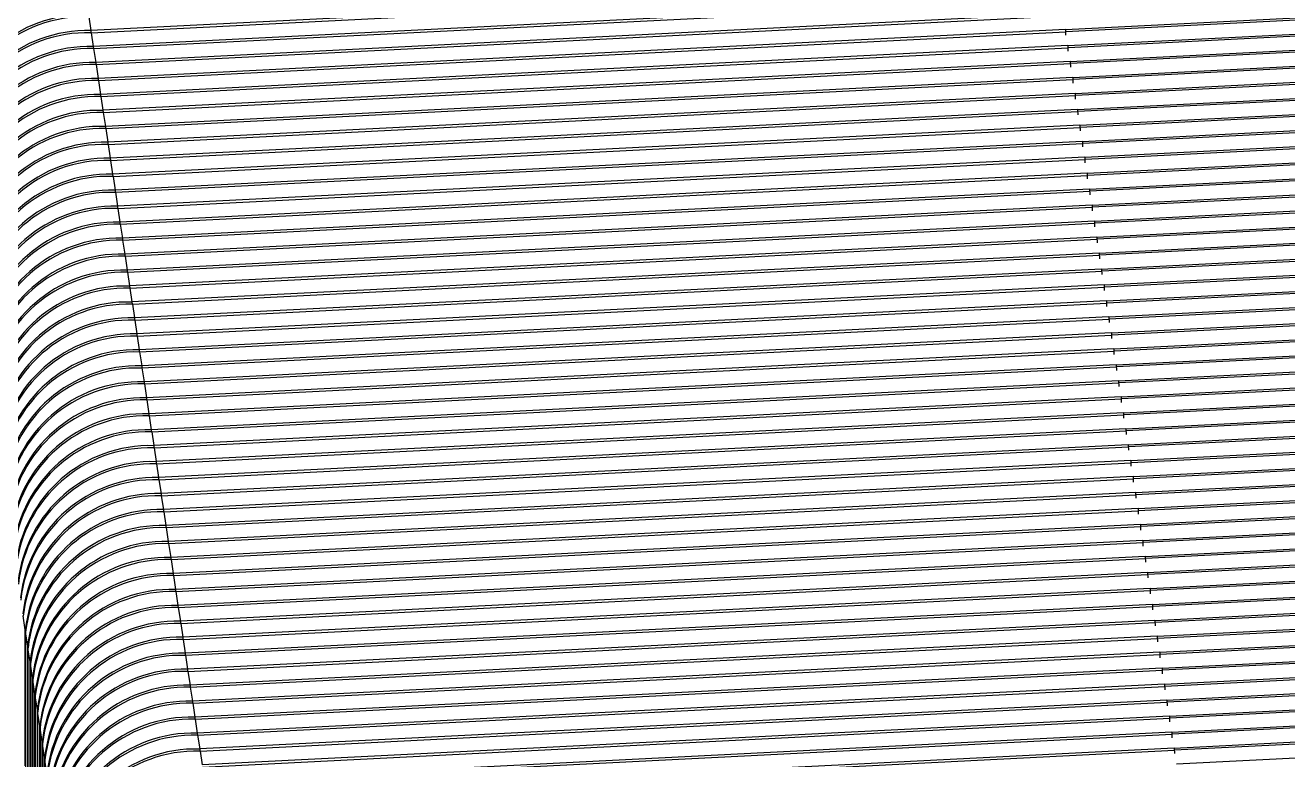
# Model space of a CAD drawing. Header units: millimetres. Extents: x 334 to 3694, y 0 to 2376.
# Drawn here: x 3278.79 to 3292.44, y 1143.22 to 1151.16 of the extents above; entities that cross this region are included whole.
import ezdxf

# ---------------------------------------------------------------- set-up
doc = ezdxf.new("R2010")
doc.units = ezdxf.units.MM
doc.header["$LTSCALE"] = 3
doc.layers.add('1_외형선', color=7, linetype='Continuous', lineweight=25)

msp = doc.modelspace()

# ---------------------------------------------------------------- linework, layer by layer
at = {"layer": '1_외형선'}
for p, q in [((3289.96, 1151.627), (3279.5, 1151.098)), ((3279.503, 1151.075), (3289.963, 1151.604)), ((3290.038, 1151.109), (3300.498, 1151.637)), ((3300.502, 1151.614), (3290.042, 1151.086)), ((3290.064, 1150.936), (3300.524, 1151.465)), ((3289.986, 1151.454), (3279.526, 1150.926)), ((3279.529, 1150.903), (3289.989, 1151.431)), ((3300.528, 1151.442), (3290.068, 1150.913)), ((3279.477, 1151.248), (3279.5, 1151.098)), ((3290.012, 1151.281), (3279.552, 1150.753)), ((3279.555, 1150.73), (3290.016, 1151.258)), ((3290.09, 1150.764), (3300.551, 1151.292)), ((3300.554, 1151.269), (3290.094, 1150.741)), ((3279.5, 1151.098), (3279.5, 1151.075)), ((3279.503, 1151.075), (3279.526, 1150.926)), ((3290.038, 1151.109), (3279.578, 1150.581)), ((3279.582, 1150.558), (3290.042, 1151.086)), ((3290.038, 1151.109), (3290.04, 1151.048)), ((3290.117, 1150.591), (3300.577, 1151.12)), ((3300.58, 1151.097), (3290.12, 1150.568)), ((3279.526, 1150.926), (3279.527, 1150.903)), ((3290.064, 1150.936), (3279.604, 1150.408)), ((3279.608, 1150.385), (3290.068, 1150.913)), ((3290.064, 1150.936), (3290.066, 1150.876)), ((3290.143, 1150.419), (3300.603, 1150.947)), ((3300.606, 1150.924), (3290.146, 1150.396)), ((3279.529, 1150.903), (3279.552, 1150.753)), ((3290.169, 1150.246), (3300.629, 1150.775)), ((3279.552, 1150.753), (3279.553, 1150.73)), ((3279.555, 1150.73), (3279.578, 1150.581)), ((3290.09, 1150.764), (3279.63, 1150.236)), ((3279.634, 1150.213), (3290.094, 1150.741)), ((3290.09, 1150.764), (3290.092, 1150.703)), ((3300.632, 1150.752), (3290.172, 1150.223)), ((3279.578, 1150.581), (3279.579, 1150.557)), ((3279.582, 1150.558), (3279.604, 1150.408)), ((3290.117, 1150.591), (3279.657, 1150.063)), ((3279.66, 1150.04), (3290.12, 1150.568)), ((3290.117, 1150.591), (3290.118, 1150.531)), ((3290.195, 1150.074), (3300.655, 1150.602)), ((3300.659, 1150.579), (3290.199, 1150.051)), ((3279.604, 1150.408), (3279.605, 1150.385)), ((3279.608, 1150.385), (3279.63, 1150.236)), ((3290.143, 1150.419), (3279.683, 1149.891)), ((3279.686, 1149.868), (3290.146, 1150.396)), ((3290.143, 1150.419), (3290.145, 1150.358)), ((3290.221, 1149.901), (3300.681, 1150.43)), ((3300.685, 1150.407), (3290.225, 1149.878)), ((3279.63, 1150.236), (3279.631, 1150.212)), ((3290.169, 1150.246), (3279.709, 1149.718)), ((3290.169, 1150.246), (3290.171, 1150.186)), ((3290.247, 1149.729), (3300.707, 1150.257)), ((3300.711, 1150.234), (3290.251, 1149.706)), ((3279.634, 1150.213), (3279.657, 1150.063)), ((3279.712, 1149.695), (3290.172, 1150.223)), ((3279.657, 1150.063), (3279.657, 1150.04)), ((3279.66, 1150.04), (3279.683, 1149.891)), ((3290.195, 1150.074), (3279.735, 1149.545)), ((3279.739, 1149.522), (3290.199, 1150.051)), ((3290.195, 1150.074), (3290.197, 1150.013)), ((3290.274, 1149.556), (3300.734, 1150.084)), ((3300.737, 1150.061), (3290.277, 1149.533)), ((3279.683, 1149.891), (3279.683, 1149.867)), ((3279.686, 1149.868), (3279.709, 1149.718)), ((3290.221, 1149.901), (3279.761, 1149.373)), ((3279.765, 1149.35), (3290.225, 1149.878)), ((3290.221, 1149.901), (3290.223, 1149.841)), ((3290.3, 1149.384), (3300.76, 1149.912)), ((3300.763, 1149.889), (3290.303, 1149.361)), ((3279.709, 1149.718), (3279.71, 1149.695)), ((3279.712, 1149.695), (3279.735, 1149.545)), ((3290.247, 1149.729), (3279.787, 1149.2)), ((3279.791, 1149.177), (3290.251, 1149.706)), ((3290.247, 1149.729), (3290.249, 1149.668)), ((3290.326, 1149.211), (3300.786, 1149.739)), ((3300.789, 1149.716), (3290.329, 1149.188)), ((3279.735, 1149.545), (3279.736, 1149.522)), ((3290.274, 1149.556), (3279.813, 1149.028)), ((3290.274, 1149.556), (3290.275, 1149.496)), ((3290.352, 1149.039), (3300.812, 1149.567)), ((3300.815, 1149.544), (3290.355, 1149.016)), ((3279.739, 1149.522), (3279.761, 1149.373)), ((3279.817, 1149.005), (3290.277, 1149.533)), ((3279.761, 1149.373), (3279.762, 1149.35)), ((3279.765, 1149.35), (3279.787, 1149.2)), ((3290.3, 1149.384), (3279.84, 1148.855)), ((3279.843, 1148.832), (3290.303, 1149.361)), ((3290.3, 1149.384), (3290.301, 1149.323)), ((3290.378, 1148.866), (3300.838, 1149.394)), ((3300.842, 1149.371), (3290.382, 1148.843)), ((3279.787, 1149.2), (3279.788, 1149.177)), ((3279.791, 1149.177), (3279.813, 1149.028)), ((3290.326, 1149.211), (3279.866, 1148.683)), ((3279.869, 1148.66), (3290.329, 1149.188)), ((3290.326, 1149.211), (3290.328, 1149.151)), ((3290.404, 1148.694), (3300.864, 1149.222)), ((3300.868, 1149.199), (3290.408, 1148.671)), ((3279.813, 1149.028), (3279.814, 1149.005)), ((3279.817, 1149.005), (3279.84, 1148.855)), ((3290.352, 1149.039), (3279.892, 1148.51)), ((3279.895, 1148.487), (3290.355, 1149.016)), ((3290.352, 1149.039), (3290.354, 1148.978)), ((3290.43, 1148.521), (3300.89, 1149.049)), ((3300.894, 1149.026), (3290.434, 1148.498)), ((3290.378, 1148.866), (3279.918, 1148.338)), ((3290.378, 1148.866), (3290.38, 1148.806)), ((3290.457, 1148.349), (3300.917, 1148.877)), ((3279.84, 1148.855), (3279.84, 1148.832)), ((3279.843, 1148.832), (3279.866, 1148.683)), ((3279.922, 1148.315), (3290.382, 1148.843)), ((3300.92, 1148.854), (3290.46, 1148.326)), ((3279.866, 1148.683), (3279.866, 1148.66)), ((3279.869, 1148.66), (3279.892, 1148.51)), ((3290.404, 1148.694), (3279.944, 1148.165)), ((3279.948, 1148.142), (3290.408, 1148.671)), ((3290.404, 1148.694), (3290.406, 1148.633)), ((3290.483, 1148.176), (3300.943, 1148.704)), ((3300.946, 1148.681), (3290.486, 1148.153)), ((3279.892, 1148.51), (3279.893, 1148.487)), ((3279.895, 1148.487), (3279.918, 1148.338)), ((3290.43, 1148.521), (3279.97, 1147.993)), ((3279.974, 1147.97), (3290.434, 1148.498)), ((3290.43, 1148.521), (3290.432, 1148.461)), ((3290.509, 1148.003), (3300.969, 1148.532)), ((3300.972, 1148.509), (3290.512, 1147.98)), ((3279.918, 1148.338), (3279.919, 1148.315)), ((3279.922, 1148.315), (3279.944, 1148.165)), ((3290.457, 1148.349), (3279.996, 1147.82)), ((3280, 1147.797), (3290.46, 1148.326)), ((3290.457, 1148.349), (3290.458, 1148.288)), ((3290.535, 1147.831), (3300.995, 1148.359)), ((3300.999, 1148.336), (3290.538, 1147.808)), ((3290.561, 1147.658), (3301.021, 1148.187)), ((3279.944, 1148.165), (3279.945, 1148.142)), ((3279.948, 1148.142), (3279.97, 1147.993)), ((3290.483, 1148.176), (3280.023, 1147.648)), ((3280.026, 1147.625), (3290.486, 1148.153)), ((3290.483, 1148.176), (3290.484, 1148.115)), ((3301.025, 1148.164), (3290.565, 1147.635)), ((3279.97, 1147.993), (3279.971, 1147.97)), ((3279.974, 1147.97), (3279.996, 1147.82)), ((3290.509, 1148.003), (3280.049, 1147.475)), ((3280.052, 1147.452), (3290.512, 1147.98)), ((3290.509, 1148.003), (3290.511, 1147.943)), ((3290.587, 1147.486), (3301.047, 1148.014)), ((3301.051, 1147.991), (3290.591, 1147.463)), ((3279.996, 1147.82), (3279.997, 1147.797)), ((3280, 1147.797), (3280.023, 1147.648)), ((3290.535, 1147.831), (3280.075, 1147.303)), ((3280.078, 1147.28), (3290.538, 1147.808)), ((3290.535, 1147.831), (3290.537, 1147.77)), ((3290.613, 1147.313), (3301.073, 1147.842)), ((3301.077, 1147.819), (3290.617, 1147.29)), ((3280.023, 1147.648), (3280.023, 1147.625)), ((3290.561, 1147.658), (3280.101, 1147.13)), ((3280.105, 1147.107), (3290.565, 1147.635)), ((3290.561, 1147.658), (3290.563, 1147.598)), ((3290.64, 1147.141), (3301.1, 1147.669)), ((3301.103, 1147.646), (3290.643, 1147.118)), ((3280.026, 1147.625), (3280.049, 1147.475)), ((3290.666, 1146.968), (3301.126, 1147.497)), ((3280.049, 1147.475), (3280.049, 1147.452)), ((3280.052, 1147.452), (3280.075, 1147.303)), ((3290.587, 1147.486), (3280.127, 1146.958)), ((3280.131, 1146.935), (3290.591, 1147.463)), ((3290.587, 1147.486), (3290.589, 1147.425)), ((3301.129, 1147.474), (3290.669, 1146.945)), ((3280.075, 1147.303), (3280.076, 1147.279)), ((3280.078, 1147.28), (3280.101, 1147.13)), ((3290.613, 1147.313), (3280.153, 1146.785)), ((3280.157, 1146.762), (3290.617, 1147.29)), ((3290.613, 1147.313), (3290.615, 1147.253)), ((3290.692, 1146.796), (3301.152, 1147.324)), ((3301.155, 1147.301), (3290.695, 1146.773)), ((3280.101, 1147.13), (3280.102, 1147.107)), ((3280.105, 1147.107), (3280.127, 1146.958)), ((3290.64, 1147.141), (3280.18, 1146.613)), ((3280.183, 1146.59), (3290.643, 1147.118)), ((3290.64, 1147.141), (3290.641, 1147.08)), ((3290.718, 1146.623), (3301.178, 1147.152)), ((3301.182, 1147.129), (3290.721, 1146.6)), ((3280.127, 1146.958), (3280.128, 1146.934)), ((3290.666, 1146.968), (3280.206, 1146.44)), ((3290.666, 1146.968), (3290.667, 1146.908)), ((3290.744, 1146.451), (3301.204, 1146.979)), ((3301.208, 1146.956), (3290.748, 1146.428)), ((3280.131, 1146.935), (3280.153, 1146.785)), ((3280.209, 1146.417), (3290.669, 1146.945)), ((3280.153, 1146.785), (3280.154, 1146.762)), ((3280.157, 1146.762), (3280.18, 1146.613)), ((3290.692, 1146.796), (3280.232, 1146.267)), ((3280.235, 1146.244), (3290.695, 1146.773)), ((3290.692, 1146.796), (3290.694, 1146.735)), ((3290.77, 1146.278), (3301.23, 1146.806)), ((3301.234, 1146.783), (3290.774, 1146.255)), ((3280.18, 1146.613), (3280.18, 1146.589)), ((3280.183, 1146.59), (3280.206, 1146.44)), ((3290.718, 1146.623), (3280.258, 1146.095)), ((3280.261, 1146.072), (3290.721, 1146.6)), ((3290.718, 1146.623), (3290.72, 1146.563)), ((3290.796, 1146.106), (3301.256, 1146.634)), ((3301.26, 1146.611), (3290.8, 1146.083)), ((3280.206, 1146.44), (3280.206, 1146.417)), ((3280.209, 1146.417), (3280.232, 1146.267)), ((3290.744, 1146.451), (3280.284, 1145.922)), ((3280.288, 1145.899), (3290.748, 1146.428)), ((3290.744, 1146.451), (3290.746, 1146.39)), ((3290.823, 1145.933), (3301.283, 1146.461)), ((3301.286, 1146.438), (3290.826, 1145.91)), ((3280.232, 1146.267), (3280.232, 1146.244)), ((3290.77, 1146.278), (3280.31, 1145.75)), ((3290.77, 1146.278), (3290.772, 1146.218)), ((3290.849, 1145.761), (3301.309, 1146.289)), ((3280.235, 1146.244), (3280.258, 1146.095)), ((3280.314, 1145.727), (3290.774, 1146.255)), ((3301.312, 1146.266), (3290.852, 1145.738)), ((3280.258, 1146.095), (3280.259, 1146.072)), ((3280.261, 1146.072), (3280.284, 1145.922)), ((3290.796, 1146.106), (3280.336, 1145.577)), ((3280.34, 1145.554), (3290.8, 1146.083)), ((3290.796, 1146.106), (3290.798, 1146.045)), ((3290.875, 1145.588), (3301.335, 1146.116)), ((3301.338, 1146.093), (3290.878, 1145.565)), ((3280.284, 1145.922), (3280.285, 1145.899)), ((3280.288, 1145.899), (3280.31, 1145.75)), ((3290.823, 1145.933), (3280.363, 1145.405)), ((3280.366, 1145.382), (3290.826, 1145.91)), ((3290.823, 1145.933), (3290.824, 1145.873)), ((3290.901, 1145.416), (3301.361, 1145.944)), ((3301.365, 1145.921), (3290.905, 1145.393)), ((3280.31, 1145.75), (3280.311, 1145.727)), ((3280.314, 1145.727), (3280.336, 1145.577)), ((3290.849, 1145.761), (3280.389, 1145.232)), ((3280.392, 1145.209), (3290.852, 1145.738)), ((3290.849, 1145.761), (3290.85, 1145.7)), ((3290.927, 1145.243), (3301.387, 1145.771)), ((3301.391, 1145.748), (3290.931, 1145.22)), ((3290.875, 1145.588), (3280.415, 1145.06)), ((3290.875, 1145.588), (3290.877, 1145.528)), ((3290.953, 1145.07), (3301.413, 1145.599)), ((3280.336, 1145.577), (3280.337, 1145.554)), ((3280.34, 1145.554), (3280.363, 1145.405)), ((3280.418, 1145.037), (3290.878, 1145.565)), ((3301.417, 1145.576), (3290.957, 1145.047)), ((3280.363, 1145.405), (3280.363, 1145.382)), ((3280.366, 1145.382), (3280.389, 1145.232)), ((3290.901, 1145.416), (3280.441, 1144.887)), ((3280.444, 1144.864), (3290.905, 1145.393)), ((3290.901, 1145.416), (3290.903, 1145.355)), ((3290.979, 1144.898), (3301.44, 1145.426)), ((3301.443, 1145.403), (3290.983, 1144.875)), ((3280.389, 1145.232), (3280.389, 1145.209)), ((3280.392, 1145.209), (3280.415, 1145.06)), ((3290.927, 1145.243), (3280.467, 1144.715)), ((3280.471, 1144.692), (3290.931, 1145.22)), ((3290.927, 1145.243), (3290.929, 1145.183)), ((3291.006, 1144.725), (3301.466, 1145.254)), ((3301.469, 1145.231), (3291.009, 1144.702)), ((3280.415, 1145.06), (3280.416, 1145.037)), ((3290.953, 1145.07), (3280.493, 1144.542)), ((3280.497, 1144.519), (3290.957, 1145.047)), ((3290.953, 1145.07), (3290.955, 1145.01)), ((3291.032, 1144.553), (3301.492, 1145.081)), ((3301.495, 1145.058), (3291.035, 1144.53)), ((3280.418, 1145.037), (3280.441, 1144.887)), ((3291.058, 1144.38), (3301.518, 1144.909)), ((3278.79, 1144.622), (3278.767, 1144.772)), ((3280.441, 1144.887), (3280.442, 1144.864)), ((3280.444, 1144.864), (3280.467, 1144.715)), ((3290.979, 1144.898), (3280.519, 1144.37)), ((3280.523, 1144.347), (3290.983, 1144.875)), ((3290.979, 1144.898), (3290.981, 1144.837)), ((3301.521, 1144.886), (3291.061, 1144.357)), ((3280.467, 1144.715), (3280.468, 1144.692)), ((3280.471, 1144.692), (3280.493, 1144.542)), ((3291.006, 1144.725), (3280.546, 1144.197)), ((3280.549, 1144.174), (3291.009, 1144.702)), ((3291.006, 1144.725), (3291.007, 1144.665)), ((3291.084, 1144.208), (3301.544, 1144.736)), ((3301.548, 1144.713), (3291.088, 1144.185)), ((3278.79, 1143.152), (3278.79, 1144.622)), ((3278.79, 1144.622), (3278.794, 1144.622)), ((3278.816, 1144.45), (3278.793, 1144.599)), ((3278.793, 1144.599), (3278.793, 1143.129)), ((3280.493, 1144.542), (3280.494, 1144.519)), ((3280.497, 1144.519), (3280.519, 1144.37)), ((3291.032, 1144.553), (3280.572, 1144.025)), ((3280.575, 1144.002), (3291.035, 1144.53)), ((3291.032, 1144.553), (3291.034, 1144.492)), ((3291.11, 1144.035), (3301.57, 1144.564)), ((3301.574, 1144.541), (3291.114, 1144.012)), ((3278.816, 1142.98), (3278.816, 1144.45)), ((3278.816, 1144.45), (3278.82, 1144.449)), ((3278.842, 1144.277), (3278.819, 1144.427)), ((3278.819, 1144.427), (3278.819, 1142.957)), ((3280.519, 1144.37), (3280.52, 1144.347)), ((3291.058, 1144.38), (3280.598, 1143.852)), ((3280.601, 1143.829), (3291.061, 1144.357)), ((3291.058, 1144.38), (3291.06, 1144.32)), ((3291.136, 1143.863), (3301.596, 1144.391)), ((3301.6, 1144.368), (3291.14, 1143.84)), ((3278.842, 1142.807), (3278.842, 1144.277)), ((3278.842, 1144.277), (3278.846, 1144.277)), ((3278.868, 1144.105), (3278.846, 1144.254)), ((3278.846, 1144.254), (3278.846, 1142.784)), ((3280.523, 1144.347), (3280.546, 1144.197)), ((3278.868, 1142.635), (3278.868, 1144.105)), ((3278.868, 1144.105), (3278.872, 1144.104)), ((3280.546, 1144.197), (3280.546, 1144.174)), ((3280.549, 1144.174), (3280.572, 1144.025)), ((3291.084, 1144.208), (3280.624, 1143.68)), ((3280.628, 1143.657), (3291.088, 1144.185)), ((3291.084, 1144.208), (3291.086, 1144.147)), ((3291.163, 1143.69), (3301.623, 1144.219)), ((3301.626, 1144.196), (3291.166, 1143.667)), ((3278.894, 1143.932), (3278.872, 1144.082)), ((3278.872, 1144.082), (3278.872, 1142.612)), ((3280.572, 1144.025), (3280.572, 1144.001)), ((3280.575, 1144.002), (3280.598, 1143.852)), ((3291.11, 1144.035), (3280.65, 1143.507)), ((3280.654, 1143.484), (3291.114, 1144.012)), ((3291.11, 1144.035), (3291.112, 1143.975)), ((3291.189, 1143.518), (3301.649, 1144.046)), ((3301.652, 1144.023), (3291.192, 1143.495)), ((3278.894, 1142.462), (3278.894, 1143.932)), ((3278.894, 1143.932), (3278.898, 1143.932)), ((3278.921, 1143.759), (3278.898, 1143.909)), ((3278.898, 1143.909), (3278.898, 1142.439)), ((3280.598, 1143.852), (3280.599, 1143.829)), ((3280.601, 1143.829), (3280.624, 1143.68)), ((3291.136, 1143.863), (3280.676, 1143.335)), ((3280.68, 1143.311), (3291.14, 1143.84)), ((3291.136, 1143.863), (3291.138, 1143.802)), ((3291.215, 1143.345), (3301.675, 1143.874)), ((3301.678, 1143.851), (3291.218, 1143.322)), ((3278.921, 1142.29), (3278.921, 1143.759)), ((3278.921, 1143.759), (3278.924, 1143.759)), ((3278.947, 1143.587), (3278.924, 1143.736)), ((3278.924, 1143.736), (3278.924, 1142.267)), ((3280.624, 1143.68), (3280.625, 1143.656)), ((3291.163, 1143.69), (3280.702, 1143.162)), ((3291.163, 1143.69), (3291.164, 1143.63)), ((3291.241, 1143.173), (3301.701, 1143.701)), ((3278.947, 1142.117), (3278.947, 1143.587)), ((3278.947, 1143.587), (3278.95, 1143.586)), ((3278.973, 1143.414), (3278.95, 1143.564)), ((3278.95, 1143.564), (3278.95, 1142.094)), ((3280.628, 1143.657), (3280.65, 1143.507)), ((3280.706, 1143.139), (3291.166, 1143.667)), ((3278.973, 1141.945), (3278.973, 1143.414)), ((3278.973, 1143.414), (3278.977, 1143.414)), ((3280.65, 1143.507), (3280.651, 1143.484)), ((3280.654, 1143.484), (3280.676, 1143.335)), ((3291.189, 1143.518), (3280.729, 1142.989)), ((3280.732, 1142.966), (3291.192, 1143.495)), ((3291.189, 1143.518), (3291.19, 1143.457)), ((3278.999, 1143.242), (3278.976, 1143.391)), ((3278.976, 1143.391), (3278.976, 1141.922)), ((3280.676, 1143.335), (3280.677, 1143.311)), ((3280.68, 1143.311), (3280.702, 1143.162)), ((3291.215, 1143.345), (3280.755, 1142.817)), ((3280.758, 1142.794), (3291.218, 1143.322)), ((3291.215, 1143.345), (3291.217, 1143.285)), ((3278.999, 1141.772), (3278.999, 1143.242)), ((3278.999, 1143.242), (3279.003, 1143.241)), ((3279.025, 1143.069), (3279.002, 1143.219)), ((3279.002, 1143.219), (3279.002, 1141.749))]:
    msp.add_line(p, q, dxfattribs=at)
for centre in [(3279.278, 1150.842), (3279.281, 1150.819), (3279.304, 1150.669), (3279.307, 1150.646), (3279.33, 1150.497), (3279.333, 1150.474), (3279.356, 1150.324), (3279.36, 1150.301), (3279.382, 1150.152), (3279.386, 1150.129), (3279.408, 1149.979), (3279.412, 1149.956), (3279.435, 1149.807), (3279.438, 1149.784), (3279.461, 1149.634), (3279.464, 1149.611), (3279.487, 1149.462), (3279.49, 1149.439), (3279.513, 1149.289), (3279.516, 1149.266), (3279.539, 1149.117), (3279.543, 1149.094), (3279.565, 1148.944), (3279.569, 1148.921), (3279.591, 1148.772), (3279.595, 1148.749), (3279.618, 1148.599), (3279.621, 1148.576), (3279.644, 1148.427), (3279.647, 1148.404), (3279.67, 1148.254), (3279.673, 1148.231), (3279.696, 1148.082), (3279.7, 1148.059), (3279.722, 1147.909), (3279.726, 1147.886), (3279.748, 1147.736), (3279.752, 1147.713), (3279.774, 1147.564), (3279.778, 1147.541), (3279.801, 1147.391), (3279.804, 1147.368), (3279.827, 1147.219), (3279.83, 1147.196), (3279.853, 1147.046), (3279.856, 1147.023), (3279.879, 1146.874), (3279.883, 1146.851), (3279.905, 1146.701), (3279.909, 1146.678), (3279.931, 1146.529), (3279.935, 1146.506), (3279.957, 1146.356), (3279.961, 1146.333), (3279.984, 1146.184), (3279.987, 1146.161), (3280.01, 1146.011), (3280.013, 1145.988), (3280.036, 1145.839), (3280.039, 1145.816), (3280.062, 1145.666), (3280.066, 1145.643), (3280.088, 1145.494), (3280.092, 1145.471), (3280.114, 1145.321), (3280.118, 1145.298), (3280.141, 1145.149), (3280.144, 1145.126), (3280.167, 1144.976), (3280.17, 1144.953), (3280.193, 1144.804), (3280.196, 1144.781), (3280.219, 1144.631), (3280.222, 1144.608), (3280.245, 1144.458), (3280.249, 1144.435), (3280.271, 1144.286), (3280.275, 1144.263), (3280.297, 1144.113), (3280.301, 1144.09), (3280.324, 1143.941), (3280.327, 1143.918), (3280.35, 1143.768), (3280.353, 1143.745), (3280.376, 1143.596), (3280.379, 1143.573), (3280.402, 1143.423), (3280.405, 1143.4), (3280.428, 1143.251), (3280.432, 1143.228), (3280.454, 1143.078), (3280.458, 1143.055), (3280.48, 1142.906), (3280.484, 1142.883), (3280.507, 1142.733), (3280.51, 1142.71), (3280.533, 1142.561), (3280.536, 1142.538), (3280.559, 1142.388), (3280.562, 1142.365), (3280.585, 1142.216), (3280.588, 1142.193), (3280.611, 1142.043), (3280.615, 1142.02), (3280.637, 1141.871), (3280.641, 1141.848)]:
    msp.add_arc(centre, 1.464, 88.4734, 173.584, dxfattribs=at)

doc.saveas('drawing.dxf')
